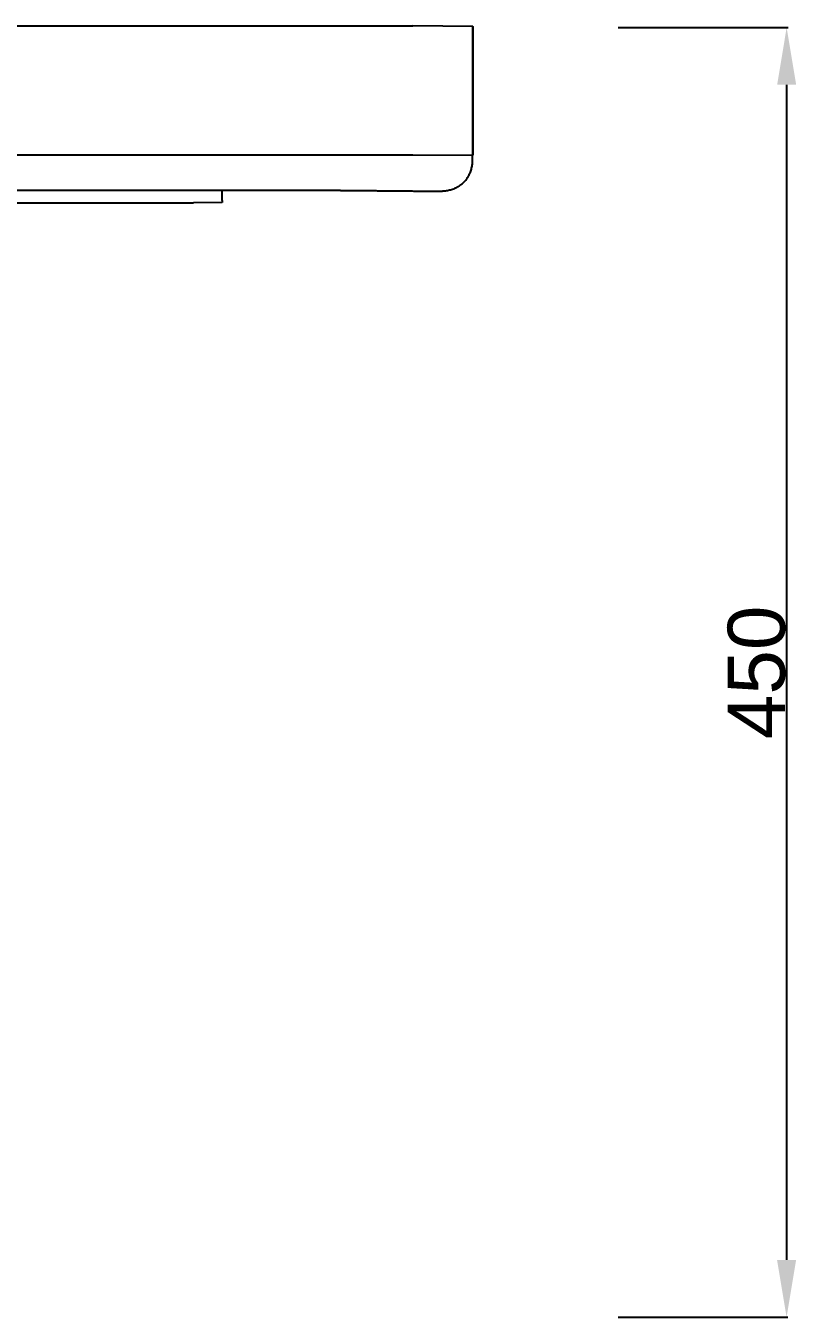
# Model space of a CAD drawing. Header units: millimetres. Extents: x 430 to 4403, y -1522 to 1254.
# Drawn here: x 1368.8 to 1638, y 166.5 to 617.4 of the extents above; entities that cross this region are included whole.
import ezdxf

# ---------------------------------------------------------------- set-up
doc = ezdxf.new("R2010")
doc.units = ezdxf.units.MM
doc.header["$MEASUREMENT"] = 0
doc.layers.add('Domyślny', color=7, linetype='Continuous', true_color=0x000000)
doc.layers.add('Utwórz2D linie widoczne', color=7, linetype='Continuous', true_color=0x000000)
doc.styles.add('Arial', font='arial.ttf')
doc.dimstyles.new('Domyślny', dxfattribs={"dimtxt": 20, "dimasz": 20, "dimexe": 0.5, "dimexo": 0.5, "dimgap": 0.25, "dimtad": 1, "dimtoh": 1, "dimdec": 0, "dimzin": 1, "dimdsep": 46, "dimtxsty": 'Arial', "dimcen": 0.5, "dimazin": 0, "dimtfac": 1, "dimtdec": 4, "dimtix": 1, "dimtmove": 1, "dimatfit": 3, "dimfxl": 0, "dimtolj": 1, "dimtzin": 1, "dimarcsym": 0})

# ---------------------------------------------------------------- blocks, each defined once
blk = doc.blocks.new('*D3')
at = {"layer": 'Defpoints', "color": 0}
for p in [(1575.3, 616.77), (1575.27, 166.5), (1634.66, 166.5)]:
    blk.add_point(p, dxfattribs=at)
at = {"layer": 'Domyślny', "color": 0, "lineweight": -2}
for p, q in [((1575.8, 616.77), (1635.19, 616.76)), ((1634.69, 596.76), (1634.66, 186.5)), ((1575.77, 166.5), (1635.16, 166.5))]:
    blk.add_line(p, q, dxfattribs=at)
at = {"layer": 'Domyślny', "color": 0}
for points in [[(1638.02, 596.76), (1631.36, 596.76), (1634.69, 616.76)], [(1631.33, 186.5), (1638, 186.5), (1634.66, 166.5)]]:
    blk.add_solid(points, dxfattribs=at)
at = {"layer": 'Domyślny', "color": 0, "insert": (1624.22, 391.63), "char_height": 20, "attachment_point": 5, "rotation": 89.996, "style": 'Arial'}
blk.add_mtext('\\A1;450', dxfattribs=at)

msp = doc.modelspace()

# ---------------------------------------------------------------- linework, layer by layer
at = {"layer": 'Domyślny'}
for p, q in [((1504, 572.29), (1524.92, 572.21)), ((1437.44, 559.84), (1321.5, 559.84)), ((1437.41, 556.41), (1437.44, 559.84)), ((1478.77, 559.84), (1437.44, 559.84))]:
    msp.add_line(p, q, dxfattribs=at)
at = {"layer": 'Utwórz2D linie widoczne'}
for p, q in [((1237.5, 617.36), (1504, 617.34)), ((1525, 617.17), (1504, 617.34)), ((1525, 582.71), (1525, 617.21)), ((1525, 617.17), (1525, 582.67)), ((1525, 572.21), (1525, 582.71)), ((1525, 582.67), (1525, 572.17)), ((1237.5, 572.28), (1504, 572.29)), ((1524.69, 568.01), (1524.76, 568.36)), ((1524.76, 568.36), (1524.81, 568.71)), ((1524.81, 568.71), (1524.85, 569.06)), ((1524.85, 569.06), (1524.88, 569.42)), ((1524.88, 569.42), (1524.9, 569.78)), ((1524.9, 569.78), (1524.91, 570.13)), ((1524.91, 570.13), (1524.92, 572.21)), ((1522.57, 563.53), (1522.79, 563.81)), ((1522.79, 563.81), (1523, 564.1)), ((1523, 564.1), (1523.2, 564.4)), ((1523.2, 564.4), (1523.39, 564.7)), ((1523.39, 564.7), (1523.57, 565.01)), ((1523.57, 565.01), (1523.74, 565.32)), ((1523.74, 565.32), (1523.9, 565.64)), ((1523.9, 565.64), (1524.05, 565.97)), ((1524.05, 565.97), (1524.18, 566.3)), ((1524.18, 566.3), (1524.31, 566.63)), ((1524.31, 566.63), (1524.42, 566.97)), ((1524.42, 566.97), (1524.52, 567.31)), ((1524.52, 567.31), (1524.61, 567.66)), ((1524.61, 567.66), (1524.69, 568.01)), ((1478.77, 559.84), (1504.26, 559.63)), ((1503.91, 559.63), (1478.77, 559.84)), ((1503.91, 559.63), (1503.91, 559.63)), ((1503.91, 559.54), (1503.91, 559.63)), ((1503.91, 559.54), (1503.91, 559.5)), ((1503.91, 559.5), (1503.91, 559.46)), ((1504.26, 559.63), (1514.41, 559.63)), ((1514.77, 559.64), (1514.41, 559.63)), ((1515.13, 559.66), (1514.77, 559.64)), ((1515.49, 559.69), (1515.13, 559.66)), ((1515.85, 559.73), (1515.49, 559.69)), ((1516.21, 559.79), (1515.85, 559.73)), ((1516.56, 559.86), (1516.21, 559.79)), ((1516.92, 559.94), (1516.56, 559.86)), ((1517.27, 560.03), (1516.92, 559.94)), ((1517.61, 560.13), (1517.27, 560.03)), ((1517.95, 560.25), (1517.61, 560.13)), ((1518.29, 560.38), (1517.95, 560.25)), ((1518.63, 560.52), (1518.29, 560.38)), ((1518.96, 560.67), (1518.63, 560.52)), ((1519.28, 560.83), (1518.96, 560.67)), ((1519.6, 561), (1519.28, 560.83)), ((1519.91, 561.19), (1519.6, 561)), ((1519.91, 561.19), (1520.21, 561.38)), ((1520.21, 561.38), (1520.5, 561.58)), ((1520.5, 561.58), (1520.79, 561.79)), ((1520.79, 561.79), (1521.07, 562.02)), ((1521.07, 562.02), (1521.34, 562.25)), ((1521.34, 562.25), (1521.6, 562.49)), ((1521.6, 562.49), (1521.86, 562.74)), ((1521.86, 562.74), (1522.11, 562.99)), ((1522.11, 562.99), (1522.35, 563.26)), ((1522.35, 563.26), (1522.57, 563.53)), ((1327.01, 555.61), (1427.41, 555.61)), ((1437.41, 555.7), (1427.41, 555.61)), ((1437.41, 556.41), (1437.41, 556.41)), ((1437.41, 556.41), (1437.41, 555.7))]:
    msp.add_line(p, q, dxfattribs=at)

# ---------------------------------------------------------------- dimensions: what is measured, and where the dimension line sits
at = {"layer": 'Domyślny'}
dim = msp.add_aligned_dim(p1=(1575.3, 616.77), p2=(1575.27, 166.5), distance=59.39, dimstyle='Domyślny', dxfattribs=at)
dim.commit()
dim.dimension.update_dxf_attribs({"geometry": '*D3', "text_midpoint": (1624.22, 391.63)})

doc.saveas('drawing.dxf')
